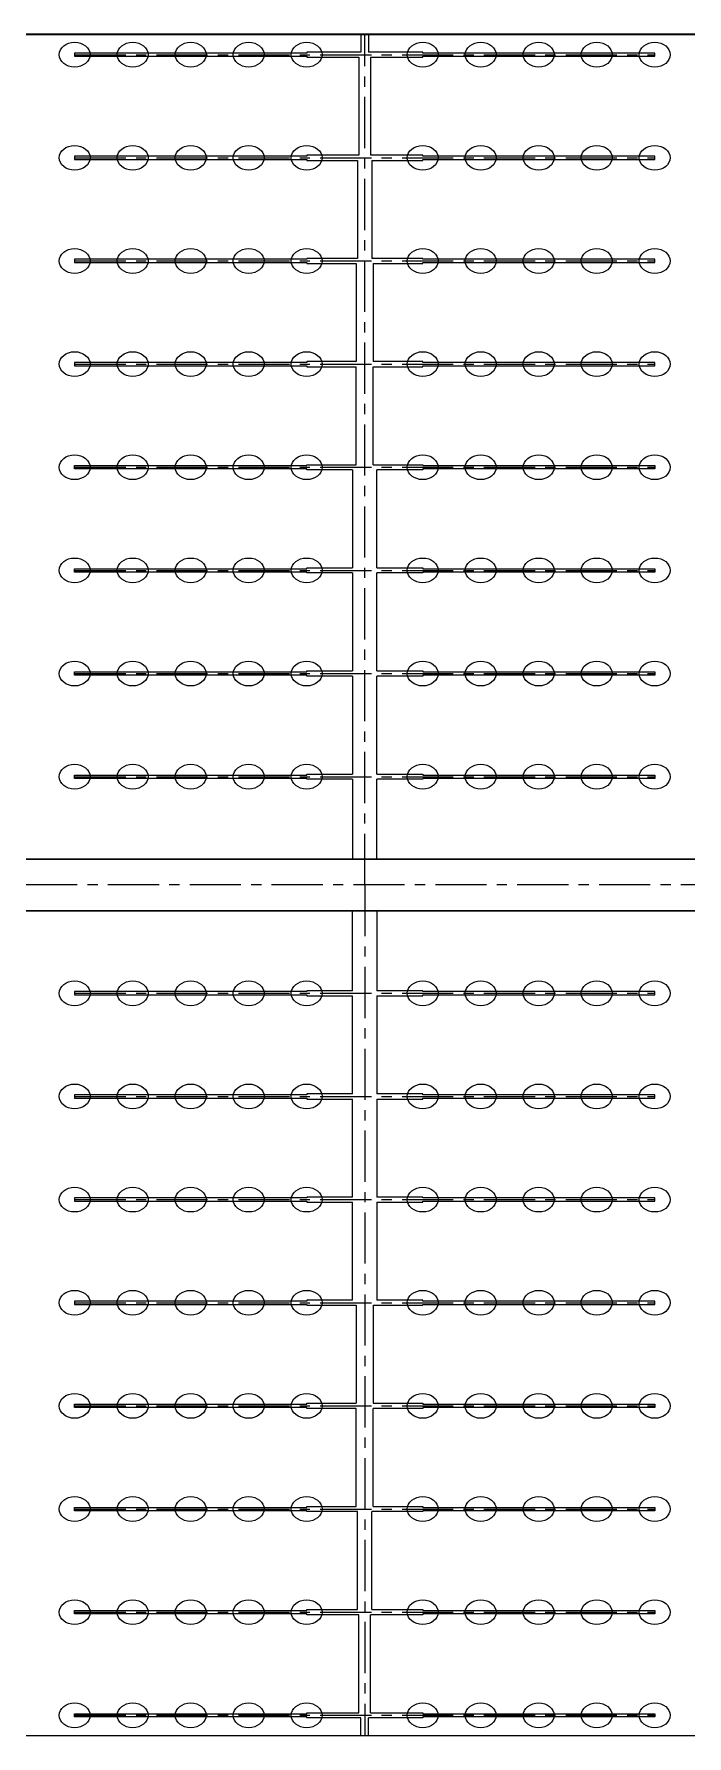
# Model space of a CAD drawing. Header units: millimetres. Extents: x 738100 to 1284508, y 138373 to 260796.
# Drawn here: x 791848 to 795900, y 186692 to 197252 of the extents above; entities that cross this region are included whole.
import ezdxf

# ---------------------------------------------------------------- set-up
doc = ezdxf.new("R2010")
doc.units = ezdxf.units.MM
doc.linetypes.add('CENTER', pattern=[50.8, 31.75, -6.35, 6.35, -6.35])
doc.layers.add('轴线', color=6, linetype='CENTER')

msp = doc.modelspace()

# ---------------------------------------------------------------- linework, layer by layer
at = {"lineweight": -3, "ltscale": 100}
for p, q in [((843900.494, 197252.449), (779900.494, 197252.449)), ((779900.494, 197250.595), (843900.494, 197250.595)), ((779900.494, 192132.449), (843900.494, 192132.449)), ((779900.494, 192132.449), (843900.494, 192132.449)), ((779900.494, 192132.449), (843900.494, 192132.449)), ((779900.494, 191812.449), (843900.494, 191812.449)), ((843900.494, 186692.449), (779900.494, 186692.449))]:
    msp.add_line(p, q, dxfattribs=at)
at = {"ltscale": 10}
for p, q in [((793876.494, 197252.449), (793876.494, 197140.449)), ((793924.494, 197252.449), (793924.494, 197140.449)), ((792100.494, 197134.689), (792100.494, 197114.209)), ((793540.494, 197134.689), (792100.494, 197134.689)), ((792100.494, 197114.209), (793540.494, 197114.209)), ((793876.494, 197140.449), (793540.494, 197140.449)), ((793540.494, 197140.449), (793540.494, 197134.689)), ((793540.494, 197114.209), (793540.494, 197108.449)), ((793540.494, 197108.449), (793864.494, 197108.449)), ((793864.494, 197108.449), (793864.494, 196500.449)), ((794260.494, 197140.449), (793924.494, 197140.449)), ((793936.494, 197108.449), (794260.494, 197108.449)), ((793936.494, 197108.449), (793936.494, 196500.449)), ((794260.494, 197134.689), (794260.494, 197140.449)), ((795700.494, 197134.689), (794260.494, 197134.689)), ((794260.494, 197108.449), (794260.494, 197114.209)), ((794260.494, 197114.209), (795700.494, 197114.209)), ((795700.494, 197114.209), (795700.494, 197134.689)), ((792100.494, 196494.689), (792100.494, 196474.209)), ((793540.494, 196494.689), (792100.494, 196494.689)), ((792100.494, 196474.209), (793540.494, 196474.209)), ((793864.494, 196500.449), (793540.494, 196500.449)), ((793540.494, 196500.449), (793540.494, 196494.689)), ((793540.494, 196474.209), (793540.494, 196468.449)), ((793540.494, 196468.449), (793856.494, 196468.449)), ((793856.494, 196468.449), (793856.494, 195860.449)), ((794260.494, 196500.449), (793936.494, 196500.449)), ((793944.494, 196468.449), (794260.494, 196468.449)), ((793944.494, 196468.449), (793944.494, 195860.449)), ((794260.494, 196494.689), (794260.494, 196500.449)), ((795700.494, 196494.689), (794260.494, 196494.689)), ((794260.494, 196468.449), (794260.494, 196474.209)), ((794260.494, 196474.209), (795700.494, 196474.209)), ((795700.494, 196474.209), (795700.494, 196494.689)), ((792100.494, 195854.689), (792100.494, 195834.209)), ((793540.494, 195854.689), (792100.494, 195854.689)), ((792100.494, 195834.209), (793540.494, 195834.209)), ((793856.494, 195860.449), (793540.494, 195860.449)), ((793540.494, 195860.449), (793540.494, 195854.689)), ((793540.494, 195834.209), (793540.494, 195828.449)), ((793540.494, 195828.449), (793848.494, 195828.449)), ((793848.494, 195828.449), (793848.494, 195220.449)), ((794260.494, 195860.449), (793944.494, 195860.449)), ((793952.494, 195828.449), (794260.494, 195828.449)), ((793952.494, 195828.449), (793952.494, 195220.449)), ((794260.494, 195854.689), (794260.494, 195860.449)), ((795700.494, 195854.689), (794260.494, 195854.689)), ((794260.494, 195828.449), (794260.494, 195834.209)), ((794260.494, 195834.209), (795700.494, 195834.209)), ((795700.494, 195834.209), (795700.494, 195854.689)), ((792100.494, 195214.689), (792100.494, 195194.209)), ((793540.494, 195214.689), (792100.494, 195214.689)), ((792100.494, 195194.209), (793540.494, 195194.209)), ((793848.494, 195220.449), (793540.494, 195220.449)), ((793540.494, 195220.449), (793540.494, 195214.689)), ((793540.494, 195194.209), (793540.494, 195188.449)), ((793540.494, 195188.449), (793848.494, 195188.449)), ((793848.494, 194580.449), (793848.494, 195188.449)), ((794260.494, 195220.449), (793952.494, 195220.449)), ((793952.494, 195188.449), (794260.494, 195188.449)), ((793952.494, 194580.449), (793952.494, 195188.449)), ((794260.494, 195214.689), (794260.494, 195220.449)), ((795700.494, 195214.689), (794260.494, 195214.689)), ((794260.494, 195188.449), (794260.494, 195194.209)), ((794260.494, 195194.209), (795700.494, 195194.209)), ((795700.494, 195194.209), (795700.494, 195214.689)), ((792100.494, 194554.209), (792100.494, 194574.689)), ((792100.494, 194574.689), (793540.494, 194574.689)), ((793540.494, 194554.209), (792100.494, 194554.209)), ((793540.494, 194574.689), (793540.494, 194580.449)), ((793540.494, 194580.449), (793848.494, 194580.449)), ((793540.494, 194548.449), (793540.494, 194554.209)), ((793824.494, 194548.449), (793540.494, 194548.449)), ((793824.494, 194548.449), (793824.494, 193940.449)), ((793952.494, 194580.449), (794260.494, 194580.449)), ((794260.494, 194548.449), (793976.494, 194548.449)), ((793976.494, 193940.449), (793976.494, 194548.449)), ((794260.494, 194580.449), (794260.494, 194574.689)), ((794260.494, 194574.689), (795700.494, 194574.689)), ((795700.494, 194554.209), (794260.494, 194554.209)), ((794260.494, 194554.209), (794260.494, 194548.449)), ((795700.494, 194574.689), (795700.494, 194554.209)), ((792100.494, 193914.209), (792100.494, 193934.689)), ((792100.494, 193934.689), (793540.494, 193934.689)), ((793540.494, 193914.209), (792100.494, 193914.209)), ((793540.494, 193934.689), (793540.494, 193940.449)), ((793540.494, 193940.449), (793824.494, 193940.449)), ((793540.494, 193908.449), (793540.494, 193914.209)), ((793824.494, 193908.449), (793540.494, 193908.449)), ((793824.494, 193908.449), (793824.494, 193300.449)), ((793976.494, 193940.449), (794260.494, 193940.449)), ((794260.494, 193908.449), (793976.494, 193908.449)), ((793976.494, 193300.449), (793976.494, 193908.449)), ((794260.494, 193940.449), (794260.494, 193934.689)), ((794260.494, 193934.689), (795700.494, 193934.689)), ((795700.494, 193914.209), (794260.494, 193914.209)), ((794260.494, 193914.209), (794260.494, 193908.449)), ((795700.494, 193934.689), (795700.494, 193914.209)), ((792100.494, 193274.209), (792100.494, 193294.689)), ((792100.494, 193294.689), (793540.494, 193294.689)), ((793540.494, 193274.209), (792100.494, 193274.209)), ((793540.494, 193294.689), (793540.494, 193300.449)), ((793540.494, 193300.449), (793824.494, 193300.449)), ((793540.494, 193268.449), (793540.494, 193274.209)), ((793824.494, 193268.449), (793540.494, 193268.449)), ((793824.494, 193268.449), (793824.494, 192660.449)), ((793976.494, 193300.449), (794260.494, 193300.449)), ((794260.494, 193268.449), (793976.494, 193268.449)), ((793976.494, 192660.449), (793976.494, 193268.449)), ((794260.494, 193300.449), (794260.494, 193294.689)), ((794260.494, 193294.689), (795700.494, 193294.689)), ((795700.494, 193274.209), (794260.494, 193274.209)), ((794260.494, 193274.209), (794260.494, 193268.449)), ((795700.494, 193294.689), (795700.494, 193274.209)), ((792100.494, 192634.209), (792100.494, 192654.689)), ((792100.494, 192654.689), (793540.494, 192654.689)), ((793540.494, 192634.209), (792100.494, 192634.209)), ((793540.494, 192654.689), (793540.494, 192660.449)), ((793540.494, 192660.449), (793824.494, 192660.449)), ((793540.494, 192628.449), (793540.494, 192634.209)), ((793824.494, 192628.449), (793540.494, 192628.449)), ((793824.494, 192628.449), (793824.494, 192132.449)), ((793976.494, 192660.449), (794260.494, 192660.449)), ((794260.494, 192628.449), (793976.494, 192628.449)), ((793976.494, 192132.449), (793976.494, 192628.449)), ((794260.494, 192660.449), (794260.494, 192654.689)), ((794260.494, 192654.689), (795700.494, 192654.689)), ((795700.494, 192634.209), (794260.494, 192634.209)), ((794260.494, 192634.209), (794260.494, 192628.449)), ((795700.494, 192654.689), (795700.494, 192634.209)), ((801824.494, 192132.449), (789900.494, 192132.449)), ((801824.494, 191812.449), (789900.494, 191812.449)), ((793824.494, 191316.449), (793824.494, 191812.449)), ((793976.494, 191812.449), (793976.494, 191316.449)), ((792100.494, 191310.689), (792100.494, 191290.209)), ((793540.494, 191310.689), (792100.494, 191310.689)), ((792100.494, 191290.209), (793540.494, 191290.209)), ((793824.494, 191316.449), (793540.494, 191316.449)), ((793540.494, 191316.449), (793540.494, 191310.689)), ((793540.494, 191290.209), (793540.494, 191284.449)), ((793540.494, 191284.449), (793824.494, 191284.449)), ((793824.494, 190676.449), (793824.494, 191284.449)), ((794260.494, 191316.449), (793976.494, 191316.449)), ((793976.494, 191284.449), (794260.494, 191284.449)), ((793976.494, 191284.449), (793976.494, 190676.449)), ((794260.494, 191310.689), (794260.494, 191316.449)), ((795700.494, 191310.689), (794260.494, 191310.689)), ((794260.494, 191284.449), (794260.494, 191290.209)), ((794260.494, 191290.209), (795700.494, 191290.209)), ((795700.494, 191290.209), (795700.494, 191310.689)), ((792100.494, 190670.689), (792100.494, 190650.209)), ((793540.494, 190670.689), (792100.494, 190670.689)), ((792100.494, 190650.209), (793540.494, 190650.209)), ((793824.494, 190676.449), (793540.494, 190676.449)), ((793540.494, 190676.449), (793540.494, 190670.689)), ((793540.494, 190650.209), (793540.494, 190644.449)), ((793540.494, 190644.449), (793824.494, 190644.449)), ((793824.494, 190036.449), (793824.494, 190644.449)), ((794260.494, 190676.449), (793976.494, 190676.449)), ((793976.494, 190644.449), (794260.494, 190644.449)), ((793976.494, 190644.449), (793976.494, 190036.449)), ((794260.494, 190670.689), (794260.494, 190676.449)), ((795700.494, 190670.689), (794260.494, 190670.689)), ((794260.494, 190644.449), (794260.494, 190650.209)), ((794260.494, 190650.209), (795700.494, 190650.209)), ((795700.494, 190650.209), (795700.494, 190670.689)), ((792100.494, 190030.689), (792100.494, 190010.209)), ((793540.494, 190030.689), (792100.494, 190030.689)), ((792100.494, 190010.209), (793540.494, 190010.209)), ((793824.494, 190036.449), (793540.494, 190036.449)), ((793540.494, 190036.449), (793540.494, 190030.689)), ((793540.494, 190010.209), (793540.494, 190004.449)), ((793540.494, 190004.449), (793824.494, 190004.449)), ((793824.494, 189396.449), (793824.494, 190004.449)), ((794260.494, 190036.449), (793976.494, 190036.449)), ((793976.494, 190004.449), (794260.494, 190004.449)), ((793976.494, 190004.449), (793976.494, 189396.449)), ((794260.494, 190030.689), (794260.494, 190036.449)), ((795700.494, 190030.689), (794260.494, 190030.689)), ((794260.494, 190004.449), (794260.494, 190010.209)), ((794260.494, 190010.209), (795700.494, 190010.209)), ((795700.494, 190010.209), (795700.494, 190030.689)), ((792100.494, 189390.689), (792100.494, 189370.209)), ((793540.494, 189390.689), (792100.494, 189390.689)), ((792100.494, 189370.209), (793540.494, 189370.209)), ((793824.494, 189396.449), (793540.494, 189396.449)), ((793540.494, 189396.449), (793540.494, 189390.689)), ((793540.494, 189370.209), (793540.494, 189364.449)), ((793540.494, 189364.449), (793848.494, 189364.449)), ((793848.494, 189364.449), (793848.494, 188756.449)), ((793952.494, 189364.449), (794260.494, 189364.449)), ((793952.494, 189364.449), (793952.494, 188756.449)), ((794260.494, 189396.449), (793976.494, 189396.449)), ((794260.494, 189390.689), (794260.494, 189396.449)), ((795700.494, 189390.689), (794260.494, 189390.689)), ((794260.494, 189364.449), (794260.494, 189370.209)), ((794260.494, 189370.209), (795700.494, 189370.209)), ((795700.494, 189370.209), (795700.494, 189390.689)), ((792100.494, 188730.209), (792100.494, 188750.689)), ((792100.494, 188750.689), (793540.494, 188750.689)), ((793540.494, 188730.209), (792100.494, 188730.209)), ((793540.494, 188750.689), (793540.494, 188756.449)), ((793540.494, 188756.449), (793848.494, 188756.449)), ((793540.494, 188724.449), (793540.494, 188730.209)), ((793848.494, 188724.449), (793540.494, 188724.449)), ((793848.494, 188116.449), (793848.494, 188724.449)), ((793952.494, 188756.449), (794260.494, 188756.449)), ((794260.494, 188724.449), (793952.494, 188724.449)), ((793952.494, 188116.449), (793952.494, 188724.449)), ((794260.494, 188756.449), (794260.494, 188750.689)), ((794260.494, 188750.689), (795700.494, 188750.689)), ((795700.494, 188730.209), (794260.494, 188730.209)), ((794260.494, 188730.209), (794260.494, 188724.449)), ((795700.494, 188750.689), (795700.494, 188730.209)), ((792100.494, 188090.209), (792100.494, 188110.689)), ((792100.494, 188110.689), (793540.494, 188110.689)), ((793540.494, 188090.209), (792100.494, 188090.209)), ((793540.494, 188110.689), (793540.494, 188116.449)), ((793540.494, 188116.449), (793848.494, 188116.449)), ((793540.494, 188084.449), (793540.494, 188090.209)), ((793856.494, 188084.449), (793540.494, 188084.449)), ((793856.494, 187476.449), (793856.494, 188084.449)), ((794260.494, 188084.449), (793944.494, 188084.449)), ((793944.494, 187476.449), (793944.494, 188084.449)), ((793952.494, 188116.449), (794260.494, 188116.449)), ((794260.494, 188116.449), (794260.494, 188110.689)), ((794260.494, 188110.689), (795700.494, 188110.689)), ((795700.494, 188090.209), (794260.494, 188090.209)), ((794260.494, 188090.209), (794260.494, 188084.449)), ((795700.494, 188110.689), (795700.494, 188090.209)), ((792100.494, 187450.209), (792100.494, 187470.689)), ((792100.494, 187470.689), (793540.494, 187470.689)), ((793540.494, 187450.209), (792100.494, 187450.209)), ((793540.494, 187470.689), (793540.494, 187476.449)), ((793540.494, 187476.449), (793856.494, 187476.449)), ((793540.494, 187444.449), (793540.494, 187450.209)), ((793864.494, 187444.449), (793540.494, 187444.449)), ((793864.494, 186836.449), (793864.494, 187444.449)), ((794260.494, 187444.449), (793936.494, 187444.449)), ((793936.494, 186836.449), (793936.494, 187444.449)), ((793944.494, 187476.449), (794260.494, 187476.449)), ((794260.494, 187476.449), (794260.494, 187470.689)), ((794260.494, 187470.689), (795700.494, 187470.689)), ((795700.494, 187450.209), (794260.494, 187450.209)), ((794260.494, 187450.209), (794260.494, 187444.449)), ((795700.494, 187470.689), (795700.494, 187450.209)), ((792100.494, 186810.209), (792100.494, 186830.689)), ((792100.494, 186830.689), (793540.494, 186830.689)), ((793540.494, 186810.209), (792100.494, 186810.209)), ((793540.494, 186830.689), (793540.494, 186836.449)), ((793540.494, 186836.449), (793864.494, 186836.449)), ((793540.494, 186804.449), (793540.494, 186810.209)), ((793936.494, 186836.449), (794260.494, 186836.449)), ((794260.494, 186836.449), (794260.494, 186830.689)), ((794260.494, 186830.689), (795700.494, 186830.689)), ((795700.494, 186810.209), (794260.494, 186810.209)), ((794260.494, 186810.209), (794260.494, 186804.449)), ((795700.494, 186830.689), (795700.494, 186810.209)), ((793876.494, 186804.449), (793540.494, 186804.449)), ((793876.494, 186692.449), (793876.494, 186804.449)), ((793924.494, 186692.449), (793924.494, 186804.449)), ((794260.494, 186804.449), (793924.494, 186804.449))]:
    msp.add_line(p, q, dxfattribs=at)
for centre in [(792100.494, 197124.449), (792460.494, 197124.449), (792820.494, 197124.449), (793180.494, 197124.449), (793540.494, 197124.449), (794260.494, 197124.449), (794620.494, 197124.449), (794980.494, 197124.449), (795340.494, 197124.449), (795700.494, 197124.449), (792100.494, 196484.449), (792460.494, 196484.449), (792820.494, 196484.449), (793180.494, 196484.449), (793540.494, 196484.449), (794260.494, 196484.449), (794620.494, 196484.449), (794980.494, 196484.449), (795340.494, 196484.449), (795700.494, 196484.449), (792100.494, 195844.449), (792460.494, 195844.449), (792820.494, 195844.449), (793180.494, 195844.449), (793540.494, 195844.449), (794260.494, 195844.449), (794620.494, 195844.449), (794980.494, 195844.449), (795340.494, 195844.449), (795700.494, 195844.449), (792100.494, 195204.449), (792460.494, 195204.449), (792820.494, 195204.449), (793180.494, 195204.449), (793540.494, 195204.449), (794260.494, 195204.449), (794620.494, 195204.449), (794980.494, 195204.449), (795340.494, 195204.449), (795700.494, 195204.449), (792100.494, 194564.449), (792460.494, 194564.449), (792820.494, 194564.449), (793180.494, 194564.449), (793540.494, 194564.449), (794260.494, 194564.449), (794620.494, 194564.449), (794980.494, 194564.449), (795340.494, 194564.449), (795700.494, 194564.449), (792100.494, 193924.449), (792460.494, 193924.449), (792820.494, 193924.449), (793180.494, 193924.449), (793540.494, 193924.449), (794260.494, 193924.449), (794620.494, 193924.449), (794980.494, 193924.449), (795340.494, 193924.449), (795700.494, 193924.449), (792100.494, 193284.449), (792460.494, 193284.449), (792820.494, 193284.449), (793180.494, 193284.449), (793540.494, 193284.449), (794260.494, 193284.449), (794620.494, 193284.449), (794980.494, 193284.449), (795340.494, 193284.449), (795700.494, 193284.449), (792100.494, 192644.449), (792460.494, 192644.449), (792820.494, 192644.449), (793180.494, 192644.449), (793540.494, 192644.449), (794260.494, 192644.449), (794620.494, 192644.449), (794980.494, 192644.449), (795340.494, 192644.449), (795700.494, 192644.449)]:
    msp.add_ellipse(centre, major_axis=(-96, 0), ratio=0.8, start_param=3.141592654, end_param=9.424777961, dxfattribs=at)
for centre in [(792100.494, 191300.449), (792460.494, 191300.449), (792820.494, 191300.449), (793180.494, 191300.449), (793540.494, 191300.449), (794260.494, 191300.449), (794620.494, 191300.449), (794980.494, 191300.449), (795340.494, 191300.449), (795700.494, 191300.449), (792100.494, 190660.449), (792460.494, 190660.449), (792820.494, 190660.449), (793180.494, 190660.449), (793540.494, 190660.449), (794260.494, 190660.449), (794620.494, 190660.449), (794980.494, 190660.449), (795340.494, 190660.449), (795700.494, 190660.449), (792100.494, 190020.449), (792460.494, 190020.449), (792820.494, 190020.449), (793180.494, 190020.449), (793540.494, 190020.449), (794260.494, 190020.449), (794620.494, 190020.449), (794980.494, 190020.449), (795340.494, 190020.449), (795700.494, 190020.449), (792100.494, 189380.449), (792460.494, 189380.449), (792820.494, 189380.449), (793180.494, 189380.449), (793540.494, 189380.449), (794260.494, 189380.449), (794620.494, 189380.449), (794980.494, 189380.449), (795340.494, 189380.449), (795700.494, 189380.449), (792100.494, 188740.449), (792460.494, 188740.449), (792820.494, 188740.449), (793180.494, 188740.449), (793540.494, 188740.449), (794260.494, 188740.449), (794620.494, 188740.449), (794980.494, 188740.449), (795340.494, 188740.449), (795700.494, 188740.449), (792100.494, 188100.449), (792460.494, 188100.449), (792820.494, 188100.449), (793180.494, 188100.449), (793540.494, 188100.449), (794260.494, 188100.449), (794620.494, 188100.449), (794980.494, 188100.449), (795340.494, 188100.449), (795700.494, 188100.449), (792100.494, 187460.449), (792460.494, 187460.449), (792820.494, 187460.449), (793180.494, 187460.449), (793540.494, 187460.449), (794260.494, 187460.449), (794620.494, 187460.449), (794980.494, 187460.449), (795340.494, 187460.449), (795700.494, 187460.449), (792100.494, 186820.449), (792460.494, 186820.449), (792820.494, 186820.449), (793180.494, 186820.449), (793540.494, 186820.449), (794260.494, 186820.449), (794620.494, 186820.449), (794980.494, 186820.449), (795340.494, 186820.449), (795700.494, 186820.449)]:
    msp.add_ellipse(centre, major_axis=(96, 0), ratio=0.8, dxfattribs=at)
at = {"layer": '轴线', "ltscale": 10}
for p, q in [((793900.494, 191972.449), (793900.494, 197252.449)), ((792100.494, 197124.449), (795700.494, 197124.449)), ((792100.494, 197124.449), (795700.494, 197124.449)), ((792100.494, 196484.449), (795700.494, 196484.449)), ((792100.494, 196484.449), (795700.494, 196484.449)), ((792100.494, 195844.449), (795700.494, 195844.449)), ((792100.494, 195844.449), (795700.494, 195844.449)), ((792100.494, 195204.449), (795700.494, 195204.449)), ((792100.494, 195204.449), (795700.494, 195204.449)), ((792100.494, 194564.449), (795700.494, 194564.449)), ((792100.494, 194564.449), (795700.494, 194564.449)), ((792100.494, 193924.449), (795700.494, 193924.449)), ((792100.494, 193924.449), (795700.494, 193924.449)), ((792100.494, 193284.449), (795700.494, 193284.449)), ((792100.494, 193284.449), (795700.494, 193284.449)), ((792100.494, 192644.449), (795700.494, 192644.449)), ((841900.494, 191972.449), (776660.494, 191972.449)), ((793900.494, 191972.449), (793900.494, 191812.449)), ((793900.494, 191972.449), (793900.494, 186692.449)), ((792100.494, 191300.449), (795700.494, 191300.449)), ((792100.494, 190660.449), (795700.494, 190660.449)), ((792100.494, 190660.449), (795700.494, 190660.449)), ((792100.494, 190020.449), (795700.494, 190020.449)), ((792100.494, 190020.449), (795700.494, 190020.449)), ((792100.494, 189380.449), (795700.494, 189380.449)), ((792100.494, 189380.449), (795700.494, 189380.449)), ((792100.494, 188740.449), (795700.494, 188740.449)), ((792100.494, 188740.449), (795700.494, 188740.449)), ((792100.494, 188100.449), (795700.494, 188100.449)), ((792100.494, 188100.449), (795700.494, 188100.449)), ((792100.494, 187460.449), (795700.494, 187460.449)), ((792100.494, 187460.449), (795700.494, 187460.449)), ((792100.494, 186820.449), (795700.494, 186820.449)), ((792100.494, 186820.449), (795700.494, 186820.449))]:
    msp.add_line(p, q, dxfattribs=at)

doc.saveas('drawing.dxf')
